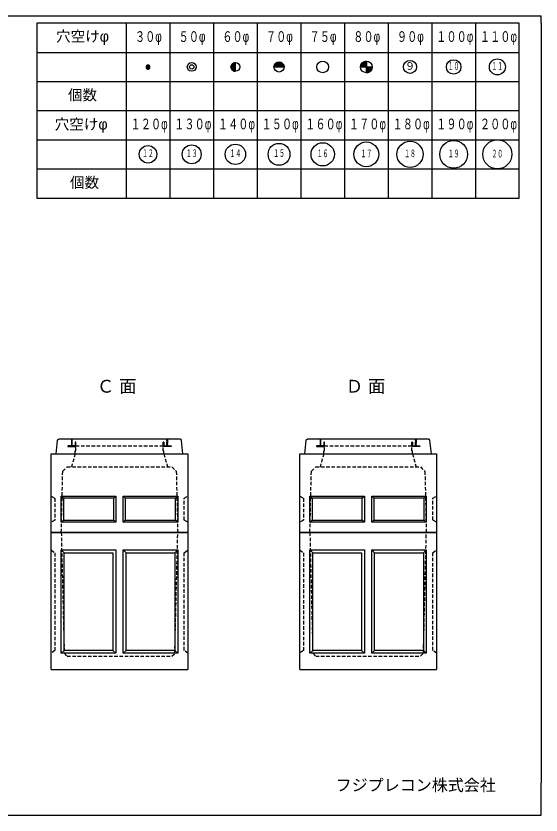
# Model space of a CAD drawing. Units: millimetres, scale not verified. Extents: x -3704 to 3796, y -2790 to 2696.
# Drawn here: x 189 to 3796, y -2790 to 2696 of the extents above; entities that cross this region are included whole.
import ezdxf
from ezdxf.enums import TextEntityAlignment as Align

# ---------------------------------------------------------------- set-up
doc = ezdxf.new("R2010")
doc.units = ezdxf.units.MM
doc.header["$LTSCALE"] = 20
doc.linetypes.add('DASHED1', pattern=[1.8, 1.2, -0.6])
doc.layers.add('0-0_レイヤ_1', color=7, linetype='Continuous')
doc.styles.add('HG丸ｺﾞｼｯｸM-PRO', font='')
doc.styles.add('ＭＳ ゴシック', font='')
doc.styles.get('HG丸ｺﾞｼｯｸM-PRO').set_extended_font_data('HG丸ｺﾞｼｯｸM-PRO')
doc.styles.get('ＭＳ ゴシック').set_extended_font_data('MS Gothic')

msp = doc.modelspace()

# ---------------------------------------------------------------- linework, layer by layer
at = {"layer": '0-0_レイヤ_1'}
for p, q in [((3795.88, 2646.47), (3795.88, 2696.47)), ((945.88, 2646.47), (945.88, 1446.47)), ((1245.88, 2646.47), (1245.88, 1446.47)), ((1545.88, 2646.47), (1545.88, 1446.47)), ((1845.88, 2646.47), (1845.88, 1446.47)), ((2145.88, 2646.47), (2145.88, 1446.47)), ((2445.88, 2646.47), (2445.88, 1446.47)), ((2745.88, 2646.47), (2745.88, 1446.47)), ((3045.88, 2646.47), (3045.88, 1446.47)), ((3345.88, 2646.47), (3345.88, 1446.47)), ((3795.88, 2646.47), (3795.88, -2568.82)), ((331.45, 2446.47), (945.88, 2446.47)), ((945.88, 2446.47), (3645.88, 2446.47)), ((1089.41, 2360), (1102.36, 2360)), ((1669.11, 2360), (1695.88, 2360)), ((1670.21, 2362), (1695.88, 2362)), ((1671.54, 2364), (1695.88, 2364)), ((1673.11, 2366), (1695.88, 2366)), ((1674.99, 2368), (1695.88, 2368)), ((1677.27, 2370), (1695.88, 2370)), ((1680.13, 2372), (1695.88, 2372)), ((1683.96, 2374), (1695.88, 2374)), ((1690.59, 2376), (1695.88, 2376)), ((1695.88, 2316.47), (1695.88, 2376.47)), ((1963.6, 2360), (2028.16, 2360)), ((1964.52, 2362), (2027.25, 2362)), ((1965.59, 2364), (2026.18, 2364)), ((1966.84, 2366), (2024.93, 2366)), ((1968.29, 2368), (2023.48, 2368)), ((1969.97, 2370), (2021.79, 2370)), ((1971.94, 2372), (2019.82, 2372)), ((1974.27, 2374), (2017.5, 2374)), ((1977.09, 2376), (2014.67, 2376)), ((1980.69, 2378), (2011.08, 2378)), ((1985.84, 2380), (2005.92, 2380)), ((2558.24, 2360), (2595.88, 2360)), ((2559.02, 2362), (2595.88, 2362)), ((2559.93, 2364), (2595.88, 2364)), ((2560.97, 2366), (2595.88, 2366)), ((2562.17, 2368), (2595.88, 2368)), ((2563.53, 2370), (2595.88, 2370)), ((2565.09, 2372), (2595.88, 2372)), ((2566.86, 2374), (2595.88, 2374)), ((2568.9, 2376), (2595.88, 2376)), ((2571.27, 2378), (2595.88, 2378)), ((2574.07, 2380), (2595.88, 2380)), ((2577.51, 2382), (2595.88, 2382)), ((2582.04, 2384), (2595.88, 2384)), ((2589.76, 2386), (2595.88, 2386)), ((1080.89, 2346), (1110.87, 2346)), ((1080.96, 2348), (1110.8, 2348)), ((1081.09, 2344), (1110.68, 2344)), ((1081.3, 2350), (1110.46, 2350)), ((1081.56, 2342), (1110.2, 2342)), ((1081.94, 2352), (1109.83, 2352)), ((1082.35, 2340), (1109.41, 2340)), ((1082.91, 2354), (1108.86, 2354)), ((1083.5, 2338), (1108.26, 2338)), ((1084.3, 2356), (1107.47, 2356)), ((1085.14, 2336), (1106.62, 2336)), ((1086.29, 2358), (1105.48, 2358)), ((1087.55, 2334), (1104.22, 2334)), ((1091.93, 2332), (1099.83, 2332)), ((1665.89, 2346), (1695.88, 2346)), ((1665.92, 2348), (1695.88, 2348)), ((1665.98, 2344), (1695.88, 2344)), ((1666.09, 2350), (1695.88, 2350)), ((1666.22, 2342), (1695.88, 2342)), ((1666.4, 2352), (1695.88, 2352)), ((1666.59, 2340), (1695.88, 2340)), ((1666.84, 2354), (1695.88, 2354)), ((1667.1, 2338), (1695.88, 2338)), ((1667.44, 2356), (1695.88, 2356)), ((1667.77, 2336), (1695.88, 2336)), ((1668.19, 2358), (1695.88, 2358)), ((1668.6, 2334), (1695.88, 2334)), ((1669.6, 2332), (1695.88, 2332)), ((1670.81, 2330), (1695.88, 2330)), ((1672.24, 2328), (1695.88, 2328)), ((1673.95, 2326), (1695.88, 2326)), ((1676.01, 2324), (1695.88, 2324)), ((1678.53, 2322), (1695.88, 2322)), ((1681.76, 2320), (1695.88, 2320)), ((1686.43, 2318), (1695.88, 2318)), ((1960.88, 2346.47), (2030.88, 2346.47)), ((1960.92, 2348), (2030.85, 2348)), ((1961.06, 2350), (2030.7, 2350)), ((1961.32, 2352), (2030.44, 2352)), ((1961.7, 2354), (2030.06, 2354)), ((1962.2, 2356), (2029.56, 2356)), ((1962.84, 2358), (2028.93, 2358)), ((2555.91, 2348), (2595.88, 2348)), ((2556.04, 2350), (2595.88, 2350)), ((2556.27, 2352), (2595.88, 2352)), ((2556.6, 2354), (2595.88, 2354)), ((2557.03, 2356), (2595.88, 2356)), ((2557.58, 2358), (2595.88, 2358)), ((2595.88, 2346), (2635.88, 2346)), ((2595.88, 2344), (2635.81, 2344)), ((2595.88, 2342), (2635.63, 2342)), ((2595.88, 2340), (2635.36, 2340)), ((2595.88, 2338), (2634.98, 2338)), ((2595.88, 2336), (2634.49, 2336)), ((2595.88, 2334), (2633.89, 2334)), ((2595.88, 2332), (2633.17, 2332)), ((2595.88, 2330), (2632.33, 2330)), ((2595.88, 2328), (2631.36, 2328)), ((2595.88, 2326), (2630.25, 2326)), ((2595.88, 2324), (2628.97, 2324)), ((2595.88, 2322), (2627.52, 2322)), ((2595.88, 2320), (2625.87, 2320)), ((2595.88, 2318), (2623.98, 2318)), ((2595.88, 2316), (2621.8, 2316)), ((2595.88, 2314), (2619.24, 2314)), ((2595.88, 2312), (2616.17, 2312)), ((2595.88, 2310), (2612.31, 2310)), ((2595.88, 2308), (2606.84, 2308)), ((331.45, 2246.47), (945.88, 2246.47)), ((945.88, 2246.47), (3645.88, 2246.47)), ((331.45, 2046.47), (945.88, 2046.47)), ((945.88, 2046.47), (3645.88, 2046.47)), ((331.45, 1846.47), (945.88, 1846.47)), ((945.88, 1846.47), (3645.88, 1846.47)), ((331.45, 1646.47), (945.88, 1646.47)), ((945.88, 1646.47), (3645.88, 1646.47)), ((464.88, -310), (474.88, -217.5)), ((1317.38, -210), (482.38, -210)), ((569.88, -212), (574.88, -212)), ((569.88, -214), (574.88, -214)), ((569.88, -216), (574.88, -216)), ((569.88, -218), (574.88, -218)), ((1224.88, -212), (1229.88, -212)), ((1224.88, -214), (1229.88, -214)), ((1224.88, -216), (1229.88, -216)), ((1224.88, -218), (1229.88, -218)), ((1334.88, -310), (1324.88, -217.5)), ((2172.88, -310), (2182.88, -217.5)), ((3025.38, -210), (2190.38, -210)), ((2277.88, -212), (2282.88, -212)), ((2277.88, -214), (2282.88, -214)), ((2277.88, -216), (2282.88, -216)), ((2277.88, -218), (2282.88, -218)), ((2932.88, -212), (2937.88, -212)), ((2932.88, -214), (2937.88, -214)), ((2932.88, -216), (2937.88, -216)), ((2932.88, -218), (2937.88, -218)), ((3042.88, -310), (3032.88, -217.5)), ((544.88, -256), (594.88, -256)), ((544.88, -258), (594.88, -258)), ((544.88, -260), (594.88, -260)), ((569.88, -220), (574.88, -220)), ((569.88, -222), (574.88, -222)), ((569.88, -224), (574.88, -224)), ((569.88, -226), (574.88, -226)), ((569.88, -228), (574.88, -228)), ((569.88, -230), (574.88, -230)), ((569.88, -232), (574.88, -232)), ((569.88, -234), (574.88, -234)), ((569.88, -236), (574.88, -236)), ((569.88, -238), (574.88, -238)), ((569.88, -240), (574.88, -240)), ((569.88, -242), (574.88, -242)), ((569.88, -244), (574.88, -244)), ((569.88, -246), (574.88, -246)), ((569.88, -248), (574.88, -248)), ((569.88, -250), (574.88, -250)), ((569.88, -252), (574.88, -252)), ((569.88, -254), (574.88, -254)), ((594.88, -230), (599.88, -230)), ((594.88, -232), (599.88, -232)), ((594.88, -234), (599.88, -234)), ((594.88, -236), (599.88, -236)), ((594.88, -238), (599.88, -238)), ((594.88, -240), (599.88, -240)), ((594.88, -242), (599.88, -242)), ((594.88, -244), (599.88, -244)), ((594.88, -246), (599.88, -246)), ((594.88, -248), (599.88, -248)), ((594.88, -250), (599.88, -250)), ((594.88, -252), (599.88, -252)), ((594.88, -254), (599.88, -254)), ((594.88, -256), (599.88, -256)), ((594.88, -258), (599.88, -258)), ((594.88, -260), (599.88, -260)), ((1199.88, -230), (1204.88, -230)), ((1199.88, -232), (1204.88, -232)), ((1199.88, -234), (1204.88, -234)), ((1199.88, -236), (1204.88, -236)), ((1199.88, -238), (1204.88, -238)), ((1199.88, -240), (1204.88, -240)), ((1199.88, -242), (1204.88, -242)), ((1199.88, -244), (1204.88, -244)), ((1199.88, -246), (1204.88, -246)), ((1199.88, -248), (1204.88, -248)), ((1199.88, -250), (1204.88, -250)), ((1199.88, -252), (1204.88, -252)), ((1199.88, -254), (1204.88, -254)), ((1199.88, -256), (1254.88, -256)), ((1199.88, -258), (1254.88, -258)), ((1224.88, -220), (1229.88, -220)), ((1224.88, -222), (1229.88, -222)), ((1224.88, -224), (1229.88, -224)), ((1224.88, -226), (1229.88, -226)), ((1224.88, -228), (1229.88, -228)), ((1224.88, -230), (1229.88, -230)), ((1224.88, -232), (1229.88, -232)), ((1224.88, -234), (1229.88, -234)), ((1224.88, -236), (1229.88, -236)), ((1224.88, -238), (1229.88, -238)), ((1224.88, -240), (1229.88, -240)), ((1224.88, -242), (1229.88, -242)), ((1224.88, -244), (1229.88, -244)), ((1224.88, -246), (1229.88, -246)), ((1224.88, -248), (1229.88, -248)), ((1224.88, -250), (1229.88, -250)), ((1224.88, -252), (1229.88, -252)), ((1224.88, -254), (1229.88, -254)), ((2252.88, -256), (2302.88, -256)), ((2252.88, -258), (2302.88, -258)), ((2252.88, -260), (2302.88, -260)), ((2277.88, -220), (2282.88, -220)), ((2277.88, -222), (2282.88, -222)), ((2277.88, -224), (2282.88, -224)), ((2277.88, -226), (2282.88, -226)), ((2277.88, -228), (2282.88, -228)), ((2277.88, -230), (2282.88, -230)), ((2277.88, -232), (2282.88, -232)), ((2277.88, -234), (2282.88, -234)), ((2277.88, -236), (2282.88, -236)), ((2277.88, -238), (2282.88, -238)), ((2277.88, -240), (2282.88, -240)), ((2277.88, -242), (2282.88, -242)), ((2277.88, -244), (2282.88, -244)), ((2277.88, -246), (2282.88, -246)), ((2277.88, -248), (2282.88, -248)), ((2277.88, -250), (2282.88, -250)), ((2277.88, -252), (2282.88, -252)), ((2277.88, -254), (2282.88, -254)), ((2302.88, -230), (2307.88, -230)), ((2302.88, -232), (2307.88, -232)), ((2302.88, -234), (2307.88, -234)), ((2302.88, -236), (2307.88, -236)), ((2302.88, -238), (2307.88, -238)), ((2302.88, -240), (2307.88, -240)), ((2302.88, -242), (2307.88, -242)), ((2302.88, -244), (2307.88, -244)), ((2302.88, -246), (2307.88, -246)), ((2302.88, -248), (2307.88, -248)), ((2302.88, -250), (2307.88, -250)), ((2302.88, -252), (2307.88, -252)), ((2302.88, -254), (2307.88, -254)), ((2302.88, -256), (2307.88, -256)), ((2302.88, -258), (2307.88, -258)), ((2302.88, -260), (2307.88, -260)), ((2907.88, -230), (2912.88, -230)), ((2907.88, -232), (2912.88, -232)), ((2907.88, -234), (2912.88, -234)), ((2907.88, -236), (2912.88, -236)), ((2907.88, -238), (2912.88, -238)), ((2907.88, -240), (2912.88, -240)), ((2907.88, -242), (2912.88, -242)), ((2907.88, -244), (2912.88, -244)), ((2907.88, -246), (2912.88, -246)), ((2907.88, -248), (2912.88, -248)), ((2907.88, -250), (2912.88, -250)), ((2907.88, -252), (2912.88, -252)), ((2907.88, -254), (2912.88, -254)), ((2907.88, -256), (2962.88, -256)), ((2907.88, -258), (2962.88, -258)), ((2932.88, -220), (2937.88, -220)), ((2932.88, -222), (2937.88, -222)), ((2932.88, -224), (2937.88, -224)), ((2932.88, -226), (2937.88, -226)), ((2932.88, -228), (2937.88, -228)), ((2932.88, -230), (2937.88, -230)), ((2932.88, -232), (2937.88, -232)), ((2932.88, -234), (2937.88, -234)), ((2932.88, -236), (2937.88, -236)), ((2932.88, -238), (2937.88, -238)), ((2932.88, -240), (2937.88, -240)), ((2932.88, -242), (2937.88, -242)), ((2932.88, -244), (2937.88, -244)), ((2932.88, -246), (2937.88, -246)), ((2932.88, -248), (2937.88, -248)), ((2932.88, -250), (2937.88, -250)), ((2932.88, -252), (2937.88, -252)), ((2932.88, -254), (2937.88, -254)), ((499.88, -600), (514.88, -615)), ((859.88, -615), (874.88, -600)), ((924.88, -600), (939.88, -615)), ((1284.88, -615), (1299.88, -600)), ((2207.88, -600), (2222.88, -615)), ((2567.88, -615), (2582.88, -600)), ((2632.88, -600), (2647.88, -615)), ((2992.88, -615), (3007.88, -600)), ((874.88, -780), (859.88, -765)), ((1299.88, -780), (1284.88, -765)), ((2582.88, -780), (2567.88, -765)), ((3007.88, -780), (2992.88, -765)), ((429.88, -1790), (429.88, -850)), ((429.88, -850), (1369.88, -850)), ((1369.88, -850), (1369.88, -1790)), ((2137.88, -1790), (2137.88, -850)), ((2137.88, -850), (3077.88, -850)), ((3077.88, -850), (3077.88, -1790)), ((519.88, -990), (499.88, -970)), ((499.88, -970), (874.88, -970)), ((499.88, -1680), (499.88, -970)), ((874.88, -970), (874.88, -1680)), ((924.88, -970), (944.88, -990)), ((924.88, -970), (1299.88, -970)), ((924.88, -1680), (924.88, -970)), ((1299.88, -970), (1279.88, -990)), ((1299.88, -970), (1299.88, -1680)), ((2227.88, -990), (2207.88, -970)), ((2207.88, -970), (2582.88, -970)), ((2207.88, -1680), (2207.88, -970)), ((2582.88, -970), (2582.88, -1680)), ((2632.88, -970), (2652.88, -990)), ((2632.88, -970), (3007.88, -970)), ((2632.88, -1680), (2632.88, -970)), ((3007.88, -970), (2987.88, -990)), ((3007.88, -970), (3007.88, -1680)), ((519.88, -990), (854.88, -990)), ((519.88, -1660), (519.88, -990)), ((854.88, -990), (854.88, -1660)), ((944.88, -990), (1279.88, -990)), ((944.88, -1660), (944.88, -990)), ((1279.88, -990), (1279.88, -1660)), ((2227.88, -990), (2562.88, -990)), ((2227.88, -1660), (2227.88, -990)), ((2562.88, -990), (2562.88, -1660)), ((2652.88, -990), (2987.88, -990)), ((2652.88, -1660), (2652.88, -990)), ((2987.88, -990), (2987.88, -1660)), ((499.88, -1680), (519.88, -1660)), ((874.88, -1680), (499.88, -1680)), ((854.88, -1660), (519.88, -1660)), ((874.88, -1680), (854.88, -1660)), ((924.88, -1680), (944.88, -1660)), ((1299.88, -1680), (924.88, -1680)), ((1279.88, -1660), (944.88, -1660)), ((1299.88, -1680), (1279.88, -1660)), ((2207.88, -1680), (2227.88, -1660)), ((2582.88, -1680), (2207.88, -1680)), ((2562.88, -1660), (2227.88, -1660)), ((2582.88, -1680), (2562.88, -1660)), ((2632.88, -1680), (2652.88, -1660)), ((3007.88, -1680), (2632.88, -1680)), ((2987.88, -1660), (2652.88, -1660)), ((3007.88, -1680), (2987.88, -1660)), ((429.88, -1790), (1369.88, -1790)), ((2137.88, -1790), (3077.88, -1790)), ((3795.88, -2740.32), (3795.88, -2568.82))]:
    msp.add_line(p, q, dxfattribs=at)
at = {"layer": '0-0_レイヤ_1', "linetype": 'DASHED1'}
for p, q in [((599.88, -255), (1199.88, -255)), ((2307.88, -255), (2907.88, -255)), ((594.88, -310), (569.88, -400)), ((1204.88, -310), (1229.88, -400)), ((2302.88, -310), (2277.88, -400)), ((2912.88, -310), (2937.88, -400)), ((499.88, -850), (519.88, -1680)), ((1279.88, -1680), (1299.88, -850)), ((2207.88, -850), (2227.88, -1680)), ((2987.88, -1680), (3007.88, -850)), ((429.88, -970), (454.88, -990)), ((1344.88, -990), (1369.88, -970)), ((2137.88, -970), (2162.88, -990)), ((3052.88, -990), (3077.88, -970)), ((454.88, -990), (454.88, -1660)), ((1344.88, -1660), (1344.88, -990)), ((2162.88, -990), (2162.88, -1660)), ((3052.88, -1660), (3052.88, -990)), ((454.88, -1660), (429.88, -1680)), ((519.88, -1680), (539.88, -1700)), ((539.88, -1700), (1259.88, -1700)), ((1259.88, -1700), (1279.88, -1680)), ((1369.88, -1680), (1344.88, -1660)), ((2162.88, -1660), (2137.88, -1680)), ((2227.88, -1680), (2247.88, -1700)), ((2247.88, -1700), (2967.88, -1700)), ((2967.88, -1700), (2987.88, -1680)), ((3077.88, -1680), (3052.88, -1660))]:
    msp.add_line(p, q, dxfattribs=at)
at = {"layer": '0-0_レイヤ_1'}
for points in [[(-3532.94, 2696.47), (3545.88, 2696.47), (3795.88, 2696.47)], [(945.88, 2646.47), (331.45, 2646.47), (331.45, 1446.47), (945.88, 1446.47)], [(945.88, 1446.47), (3645.88, 1446.47), (3645.88, 2646.47), (945.88, 2646.47)], [(2595.88, 2386.47), (2595.88, 2346.47), (2555.88, 2346.47)], [(2595.88, 2306.47), (2595.88, 2346.47), (2635.88, 2346.47)], [(474.88, -217.5), (476.89, -212.18), (482.38, -210)], [(574.88, -255), (574.88, -210), (569.88, -210), (569.88, -255)], [(1324.88, -217.5), (1322.43, -211.85), (1317.38, -210)], [(2182.88, -217.5), (2184.89, -212.18), (2190.38, -210)], [(2282.88, -255), (2282.88, -210), (2277.88, -210), (2277.88, -255)], [(3032.88, -217.5), (3030.43, -211.85), (3025.38, -210)], [(594.88, -255), (544.88, -255), (544.88, -260), (594.88, -260)], [(2302.88, -255), (2252.88, -255), (2252.88, -260), (2302.88, -260)], [(499.88, -780), (514.88, -765), (859.88, -765), (859.88, -615), (514.88, -615), (514.88, -765)], [(924.88, -780), (939.88, -765), (1284.88, -765), (1284.88, -615), (939.88, -615), (939.88, -765)], [(2207.88, -780), (2222.88, -765), (2567.88, -765), (2567.88, -615), (2222.88, -615), (2222.88, -765)], [(2632.88, -780), (2647.88, -765), (2992.88, -765), (2992.88, -615), (2647.88, -615), (2647.88, -765)], [(-3532.94, -2790.32), (3545.88, -2790.32), (3795.88, -2790.32), (3795.88, -2740.32)]]:
    msp.add_lwpolyline(points, dxfattribs=at)
at = {"layer": '0-0_レイヤ_1', "linetype": 'DASHED1'}
for points in [[(594.88, -310), (594.88, -290), (599.88, -290), (599.88, -230), (594.88, -230), (594.88, -255), (574.88, -255), (574.88, -210), (569.88, -210), (569.88, -255), (544.88, -255), (544.88, -260), (599.88, -260)], [(1204.88, -310), (1204.88, -290), (1199.88, -290), (1199.88, -230), (1204.88, -230), (1204.88, -255), (1224.88, -255), (1224.88, -210), (1229.88, -210), (1229.88, -255), (1254.88, -255), (1254.88, -260), (1199.88, -260)], [(2302.88, -310), (2302.88, -290), (2307.88, -290), (2307.88, -230), (2302.88, -230), (2302.88, -255), (2282.88, -255), (2282.88, -210), (2277.88, -210), (2277.88, -255), (2252.88, -255), (2252.88, -260), (2307.88, -260)], [(2912.88, -310), (2912.88, -290), (2907.88, -290), (2907.88, -230), (2912.88, -230), (2912.88, -255), (2932.88, -255), (2932.88, -210), (2937.88, -210), (2937.88, -255), (2962.88, -255), (2962.88, -260), (2907.88, -260)], [(499.88, -850), (509.88, -430), (539.88, -400), (1259.88, -400), (1289.88, -430), (1299.88, -850)], [(2207.88, -850), (2217.88, -430), (2247.88, -400), (2967.88, -400), (2997.88, -430), (3007.88, -850)], [(429.88, -600), (454.88, -615), (454.88, -765), (429.88, -780)], [(1369.88, -780), (1344.88, -765), (1344.88, -615), (1369.88, -600)], [(2137.88, -600), (2162.88, -615), (2162.88, -765), (2137.88, -780)], [(3077.88, -780), (3052.88, -765), (3052.88, -615), (3077.88, -600)]]:
    msp.add_lwpolyline(points, dxfattribs=at)
at = {"layer": '0-0_レイヤ_1'}
for points in [[(1224.88, -255), (1229.88, -255), (1229.88, -210), (1224.88, -210)], [(2932.88, -255), (2937.88, -255), (2937.88, -210), (2932.88, -210)], [(599.88, -260), (599.88, -230), (594.88, -230), (594.88, -260)], [(1199.88, -255), (1204.88, -255), (1204.88, -230), (1199.88, -230)], [(1199.88, -255), (1254.88, -255), (1254.88, -260), (1199.88, -260)], [(2307.88, -260), (2307.88, -230), (2302.88, -230), (2302.88, -260)], [(2907.88, -255), (2912.88, -255), (2912.88, -230), (2907.88, -230)], [(2907.88, -255), (2962.88, -255), (2962.88, -260), (2907.88, -260)], [(429.88, -850), (429.88, -310), (1369.88, -310), (1369.88, -850)], [(2137.88, -850), (2137.88, -310), (3077.88, -310), (3077.88, -850)], [(499.88, -780), (499.88, -600), (874.88, -600), (874.88, -780)], [(924.88, -780), (924.88, -600), (1299.88, -600), (1299.88, -780)], [(2207.88, -780), (2207.88, -600), (2582.88, -600), (2582.88, -780)], [(2632.88, -780), (2632.88, -600), (3007.88, -600), (3007.88, -780)]]:
    msp.add_lwpolyline(points, close=True, dxfattribs=at)
for centre, radius in [((1395.88, 2346.47), 30), ((1395.88, 2346.47), 15), ((1695.88, 2346.47), 30), ((1995.88, 2346.47), 35), ((2295.88, 2346.47), 40), ((2595.88, 2346.47), 40), ((2895.88, 2346.47), 45), ((3195.88, 2346.47), 50), ((3495.88, 2346.47), 55), ((1395.88, 1746.47), 65), ((1695.88, 1746.47), 70), ((1995.88, 1746.47), 75), ((2295.88, 1746.47), 80), ((2595.88, 1746.47), 85), ((2895.88, 1746.47), 90), ((3195.88, 1746.47), 95), ((3495.88, 1746.47), 100), ((1095.88, 1746.47), 60)]:
    msp.add_circle(centre, radius, dxfattribs=at)

# ---------------------------------------------------------------- texts
for s, height, style, p in [('穴空けφ', 73.31, 'HG丸ｺﾞｼｯｸM-PRO', (464.21, 2498.28)), ('９', 51.32, 'HG丸ｺﾞｼｯｸM-PRO', (2860.89, 2311.57)), ('個数', 73.31, 'HG丸ｺﾞｼｯｸM-PRO', (545.73, 2095.35)), ('穴空けφ', 73.31, 'HG丸ｺﾞｼｯｸM-PRO', (454.89, 1895.05)), ('個数', 73.31, 'HG丸ｺﾞｼｯｸM-PRO', (559.7, 1494.45)), ('Ｃ 面', 87.98, 'HG丸ｺﾞｼｯｸM-PRO', (744.44, 83.43)), ('Ｄ 面', 87.98, 'HG丸ｺﾞｼｯｸM-PRO', (2453.8, 83.43)), ('フジプレコン株式会社', 80.65, 'ＭＳ ゴシック', (2385.06, -2649.21))]:
    msp.add_text(s, height=height, dxfattribs=dict(at, style=style)).set_placement(p, align=Align.BOTTOM_LEFT)
at = {"layer": '0-0_レイヤ_1', "style": 'HG丸ｺﾞｼｯｸM-PRO'}
for s, height, width, p in [('３０φ', 73.31, 0.7, (1005.88, 2496.47)), ('５０φ', 73.31, 0.7, (1305.88, 2496.47)), ('６０φ', 73.31, 0.7, (1605.88, 2496.47)), ('７０φ', 73.31, 0.7, (1905.88, 2496.47)), ('７５φ', 73.31, 0.7, (2205.88, 2496.47)), ('８０φ', 73.31, 0.7, (2505.88, 2496.47)), ('９０φ', 73.31, 0.7, (2805.88, 2496.47)), ('１００φ', 73.31, 0.7, (3075.88, 2496.47)), ('１１０φ', 73.31, 0.7, (3375.88, 2496.47)), ('１０', 51.32, 0.55, (3155.75, 2311.84)), ('１１', 51.32, 0.55, (3456.05, 2311.9)), ('１２０φ', 73.31, 0.7, (975.88, 1896.47)), ('１３０φ', 73.31, 0.7, (1275.88, 1896.47)), ('１４０φ', 73.31, 0.7, (1575.88, 1896.47)), ('１５０φ', 73.31, 0.7, (1875.88, 1896.47)), ('１７０φ', 73.31, 0.7, (2475.88, 1896.47)), ('１８０φ', 73.31, 0.7, (2775.88, 1896.47)), ('１９０φ', 73.31, 0.7, (3075.88, 1896.47)), ('２００φ', 73.31, 0.7, (3375.88, 1896.47)), ('１２', 51.32, 0.55, (1055.5, 1712.62)), ('１３', 51.32, 0.55, (1357.09, 1712.33)), ('１４', 51.32, 0.55, (1656.44, 1711.81)), ('１５', 51.32, 0.55, (1956.61, 1713.44)), ('１６', 51.32, 0.55, (2256.14, 1711.64)), ('１７', 51.32, 0.55, (2556.54, 1711.06)), ('１８', 51.32, 0.55, (2856.32, 1711.06)), ('１９', 51.32, 0.55, (3156.36, 1711.02)), ('２０', 51.32, 0.55, (3456.18, 1709.76))]:
    msp.add_text(s, height=height, dxfattribs=dict(at, width=width)).set_placement(p, align=Align.BOTTOM_LEFT)
at = {"layer": '0-0_レイヤ_1', "style": 'HG丸ｺﾞｼｯｸM-PRO', "width": 0.7}
msp.add_text('１６０φ', height=73.31, rotation=0.001, dxfattribs=at).set_placement((2175.88, 1896.47), align=Align.BOTTOM_LEFT)

doc.saveas('drawing.dxf')
